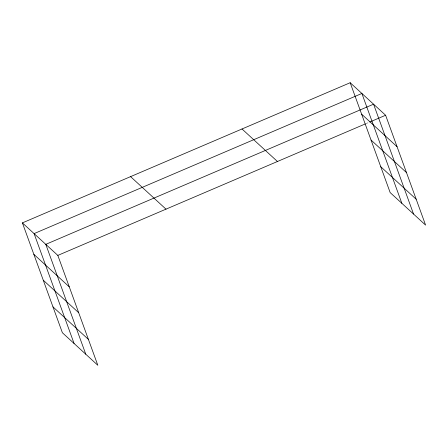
<?xml version="1.0" encoding="UTF-8"?>
<svg xmlns="http://www.w3.org/2000/svg" width="448" height="448" viewBox="0 0 448 448"><rect width="100%" height="100%" fill="white"/><g stroke="black" fill="none" stroke-linecap="round" stroke-linejoin="round"><path stroke-width="0.34" stroke-dasharray="2.24 1.68" d="M365.999 123.631L369.163 122.276"/><path stroke-width="0.67" d="M22.4 222.886L57.831 255.405L97.821 365.277L62.39 332.752L22.4 222.886L350.179 82.723L385.61 115.248L425.6 225.114L390.169 192.595L350.179 82.723M57.831 255.405L365.366 123.9M369.796 122.007L385.61 115.248M361.626 114.178L397.057 146.698M371.045 140.056L406.476 172.575M380.75 166.718L416.181 199.237M242.01 128.979L277.446 161.498M130.57 176.63L166.001 209.154M33.846 254.335L69.278 286.86M43.266 280.213L78.697 312.738M52.97 306.874L88.402 339.399M413.554 214.06L373.565 104.188L45.786 244.35L85.775 354.217M401.862 203.325L361.872 93.458L34.093 233.615L74.082 343.487"/></g></svg>
